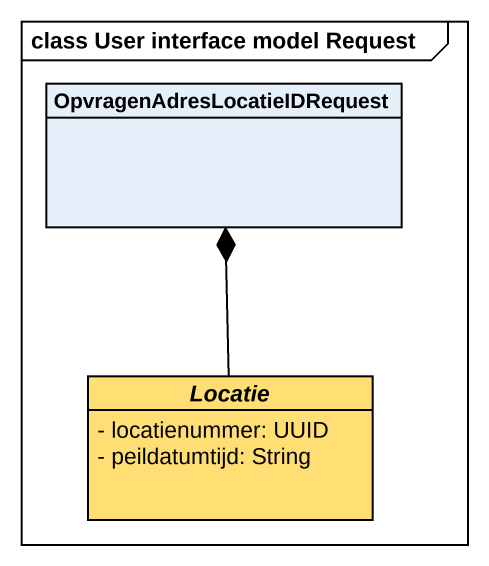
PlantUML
@startuml
mainframe class User interface model Request
hide circle
hide empty members
skinparam classAttributeIconSize 0
class "OpvragenAdresLocatieIDRequest" as OpvragenAdresLocatieIDReques
abstract class Locatie #FFDE73 {
  - locatienummer: UUID
  - peildatumtijd: String
}
Locatie -up-* OpvragenAdresLocatieIDReques
@enduml
